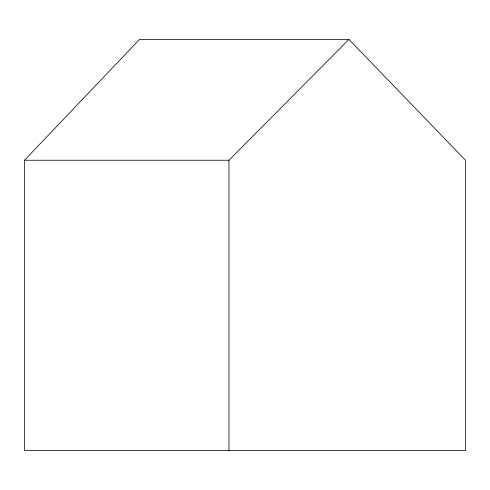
<?xml version="1.0" encoding="UTF-8"?>
<svg xmlns="http://www.w3.org/2000/svg" width="490" height="490" viewBox="0 0 490 490"><rect width="100%" height="100%" fill="white"/><g stroke="black" fill="none" stroke-linecap="round" stroke-linejoin="round"><path stroke-width="0.73" d="M24.5 160.242L139.521 39.408L348.929 39.408L465.5 160.242L465.5 450.592L24.5 450.592L24.5 160.242L228.977 160.242L348.929 39.408M228.977 160.242L228.977 450.592"/></g></svg>
